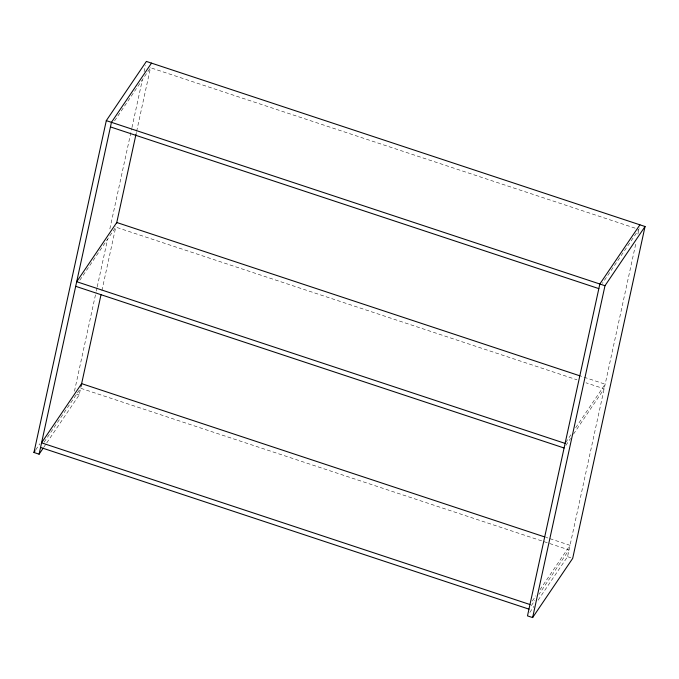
<?xml version="1.0" encoding="UTF-8"?>
<svg xmlns="http://www.w3.org/2000/svg" width="679" height="679" viewBox="0 0 679 679"><rect width="100%" height="100%" fill="white"/><g stroke="black" fill="none" stroke-linecap="round" stroke-linejoin="round"><path stroke-width="0.51" stroke-dasharray="3.4 2.55" d="M74.461 391.214L96.104 291.97M96.333 290.935L97.004 287.837M97.233 286.801L107.596 239.246M109.854 228.908L131.718 128.62M131.947 127.584L142.318 80.029M144.118 71.762L145.467 65.557M46.749 442.869L79.154 394.991L80.954 386.716M101.918 290.57L115.897 226.472M135.961 134.459L136.411 132.388M136.632 131.353L150.611 67.255M538.091 600.211L567.551 556.678L636.079 242.386M637.878 234.119L639.236 227.915M114.573 120.837L150.509 67.73L638.905 229.417L602.375 283.398M79.816 280.223L115.761 227.117L576.963 379.799M35.715 449.871L39.84 443.777M44.093 442.224L80.623 388.244L569.019 549.931L538.973 594.337M43.804 447.223L46.164 443.743M565.683 442.521L570.988 434.687M575.699 427.719L605.159 384.195L580.986 376.191M565.862 445.39L570.572 438.422M573.517 434.076L604.157 388.804L586.028 382.803M532.319 601.042L535.858 595.822M539.975 589.728L570.029 545.322L548.878 538.32M531.317 605.651L534.848 600.431M529.841 612.399L533.966 606.305M545.857 537.327L547.868 537.989M76.583 394.134L79.154 394.991M567.551 556.678L570.98 557.807"/><path stroke-width="1.02" d="M43.218 448.098L39.093 454.192L33.95 452.486L106.306 120.624L146.375 61.424L645.05 226.514L572.694 558.376L532.625 617.576L527.49 615.878L599.846 284.009L639.907 224.808M39.093 454.192L111.449 122.322L151.51 63.122M81.03 386.402L101.018 294.703M116.576 223.366L135.961 134.459M532.625 617.576L604.989 285.715L645.05 226.514M33.95 452.486L35.13 450.746M106.306 120.624L604.989 285.715M110.448 126.931L598.844 288.617M579.985 375.86L116.763 222.5L76.702 281.709L565.098 443.395M75.692 286.317L564.088 448.004M544.847 536.987L81.633 383.635L41.563 442.835L529.959 604.522M40.562 447.444L528.958 609.131"/></g></svg>
